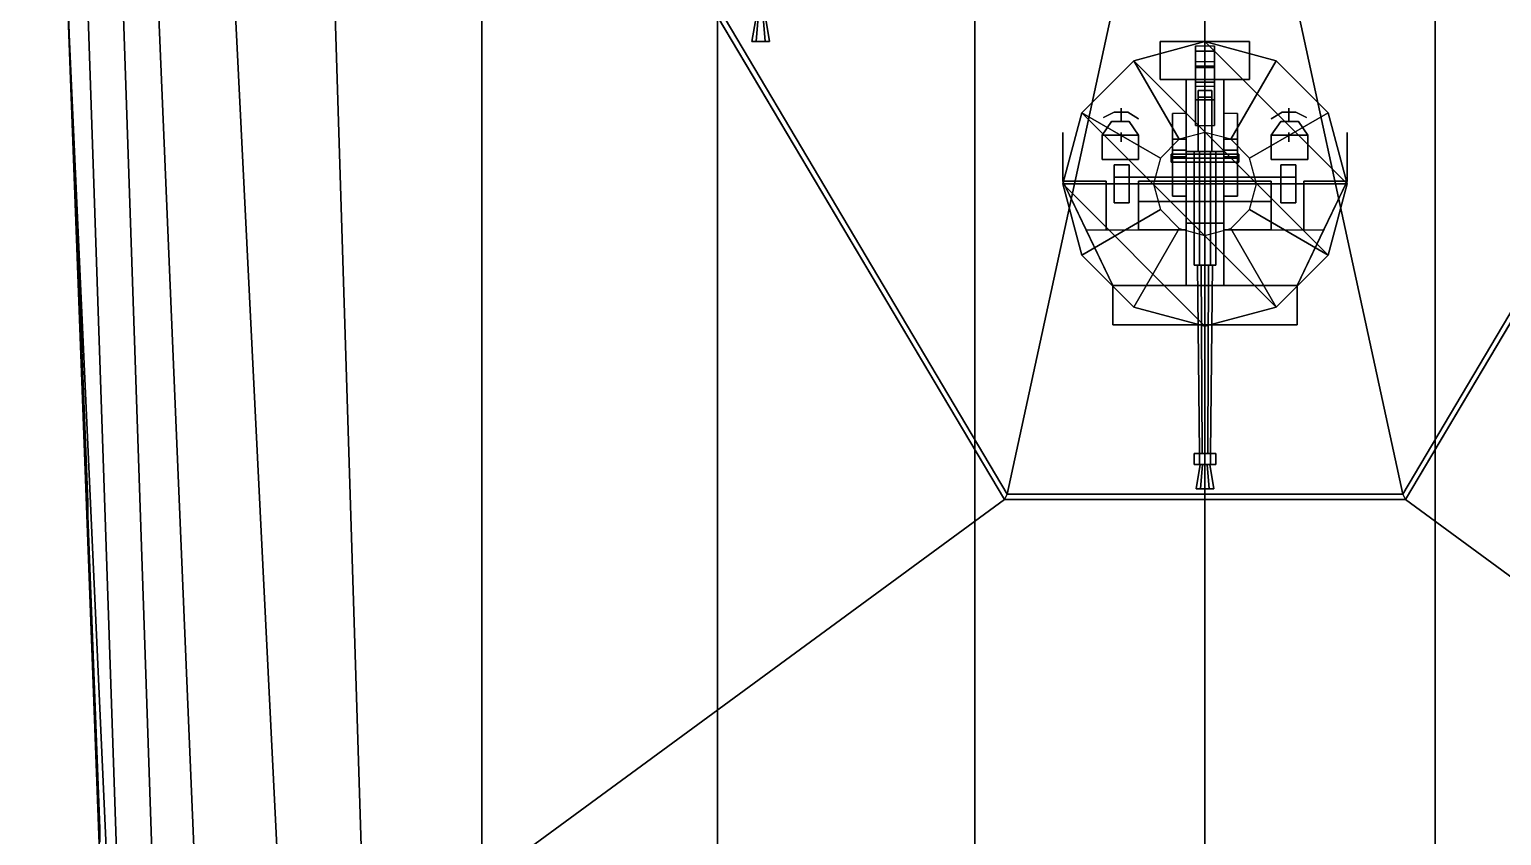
# Model space of a CAD drawing. Header units: millimetres. Extents: x -9 to 9, y -100 to 98.
# Drawn here: x -8.68 to 2.19, y -50.52 to -44.57 of the extents above; entities that cross this region are included whole.
import ezdxf

# ---------------------------------------------------------------- set-up
doc = ezdxf.new("R2010")
doc.units = ezdxf.units.MM
for name, color, linetype in [('gun', 1, 'Continuous'), ('railings', 6, 'Continuous'), ('sleeve', 5, 'Continuous'), ('superstructure', 3, 'Continuous'), ('turret', 2, 'Continuous')]:
    doc.layers.add(name, color=color, linetype=linetype)

msp = doc.modelspace()

# ---------------------------------------------------------------- linework, layer by layer
for points in [[(-8.68, -38.17, 3.52), (-8.46, -38.17, 0.64), (-7.96, -52.88, 1.16), (-8.01, -52.88, 3.52)], [(-8.63, -38.17, 4.91), (-8.68, -38.17, 3.52), (-8.01, -52.88, 3.52), (-8.08, -52.88, 4.91)], [(-8.46, -38.17, 0.64), (-8.2, -38.17, -1.15), (-7.7, -52.88, -0.1), (-7.96, -52.88, 1.16)], [(-8.2, -38.17, -1.15), (-7.99, -38.17, -1.86), (-7.37, -52.88, -1.01), (-7.7, -52.88, -0.1)], [(-7.99, -38.17, -1.86), (-7.47, -38.17, -2.84), (-6.74, -52.88, -2.09), (-7.37, -52.88, -1.01)], [(-7.47, -38.17, -2.84), (-6.62, -38.17, -3.81), (-6.16, -52.88, -2.72), (-6.74, -52.88, -2.09)], [(-6.62, -38.17, -3.81), (-5.34, -38.17, -4.64), (-5.34, -52.88, -3.38), (-6.16, -52.88, -2.72)], [(-5.34, -38.17, -4.64), (-3.6, -38.17, -5.19), (-3.6, -52.88, -4.47), (-5.34, -52.88, -3.38)], [(-3.6, -38.17, -5.19), (-1.7, -38.17, -5.62), (-1.7, -52.88, -5.37), (-3.6, -52.88, -4.47)], [(0, -52.88, -5.97), (-1.7, -52.88, -5.37), (-1.7, -38.17, -5.62), (0, -38.17, -5.97)], [(0, -38.17, -5.97), (1.7, -38.17, -5.62), (1.7, -52.88, -5.37), (0, -52.88, -5.97)], [(3.6, -52.88, -4.47), (1.7, -52.88, -5.37), (1.7, -38.17, -5.62), (3.6, -38.17, -5.19)]]:
    msp.add_3dface(points)
at = {"layer": 'gun'}
for points in [[(-3.315, -44.48, 8.31), (-3.298, -44.48, 8.28), (-3.313, -44.66, 8.254), (-3.345, -44.66, 8.31)], [(-3.298, -44.48, 8.34), (-3.315, -44.48, 8.31), (-3.345, -44.66, 8.31), (-3.313, -44.66, 8.366)], [(-3.298, -44.48, 8.28), (-3.263, -44.48, 8.28), (-3.248, -44.66, 8.254), (-3.313, -44.66, 8.254)], [(-3.263, -44.48, 8.34), (-3.298, -44.48, 8.34), (-3.313, -44.66, 8.366), (-3.248, -44.66, 8.366)], [(-3.263, -44.48, 8.28), (-3.245, -44.48, 8.31), (-3.215, -44.66, 8.31), (-3.248, -44.66, 8.254)], [(-3.245, -44.48, 8.31), (-3.263, -44.48, 8.34), (-3.248, -44.66, 8.366), (-3.215, -44.66, 8.31)], [(-3.215, -44.66, 8.31), (-3.345, -44.66, 8.31), (-3.313, -44.66, 8.254), (-3.248, -44.66, 8.254)], [(-3.248, -44.66, 8.366), (-3.313, -44.66, 8.366), (-3.345, -44.66, 8.31), (-3.215, -44.66, 8.31)], [(-0.04, -47.7, 8.31), (-0.02, -47.7, 8.345), (-0.028, -46.31, 8.358), (-0.055, -46.31, 8.31)], [(-0.02, -47.7, 8.275), (-0.04, -47.7, 8.31), (-0.055, -46.31, 8.31), (-0.028, -46.31, 8.262)], [(0.02, -47.7, 8.275), (-0.02, -47.7, 8.275), (-0.028, -46.31, 8.262), (0.027, -46.31, 8.262)], [(-0.02, -47.7, 8.345), (0.02, -47.7, 8.345), (0.027, -46.31, 8.358), (-0.028, -46.31, 8.358)], [(0.02, -47.7, 8.345), (0.04, -47.7, 8.31), (0.055, -46.31, 8.31), (0.027, -46.31, 8.358)], [(0.04, -47.7, 8.31), (0.02, -47.7, 8.275), (0.027, -46.31, 8.262), (0.055, -46.31, 8.31)], [(-0.04, -47.7, 8.379), (-0.08, -47.7, 8.31), (-0.08, -47.78, 8.31), (-0.04, -47.78, 8.379)], [(0.08, -47.7, 8.31), (-0.08, -47.7, 8.31), (-0.04, -47.7, 8.379), (0.04, -47.7, 8.379)], [(-0.08, -47.7, 8.31), (-0.04, -47.7, 8.241), (-0.04, -47.78, 8.241), (-0.08, -47.78, 8.31)], [(0.04, -47.7, 8.241), (-0.04, -47.7, 8.241), (-0.08, -47.7, 8.31), (0.08, -47.7, 8.31)], [(-0.04, -47.7, 8.241), (0.04, -47.7, 8.241), (0.04, -47.78, 8.241), (-0.04, -47.78, 8.241)], [(0.04, -47.7, 8.379), (-0.04, -47.7, 8.379), (-0.04, -47.78, 8.379), (0.04, -47.78, 8.379)], [(0.08, -47.7, 8.31), (0.04, -47.7, 8.379), (0.04, -47.78, 8.379), (0.08, -47.78, 8.31)], [(0.04, -47.7, 8.241), (0.08, -47.7, 8.31), (0.08, -47.78, 8.31), (0.04, -47.78, 8.241)], [(0.04, -47.78, 8.379), (-0.04, -47.78, 8.379), (-0.08, -47.78, 8.31), (0.08, -47.78, 8.31)], [(0.08, -47.78, 8.31), (-0.08, -47.78, 8.31), (-0.04, -47.78, 8.241), (0.04, -47.78, 8.241)], [(-0.018, -47.78, 8.34), (-0.035, -47.78, 8.31), (-0.065, -47.96, 8.31), (-0.033, -47.96, 8.366)], [(-0.035, -47.78, 8.31), (-0.018, -47.78, 8.28), (-0.033, -47.96, 8.254), (-0.065, -47.96, 8.31)], [(0.017, -47.78, 8.34), (-0.018, -47.78, 8.34), (-0.033, -47.96, 8.366), (0.032, -47.96, 8.366)], [(-0.018, -47.78, 8.28), (0.017, -47.78, 8.28), (0.032, -47.96, 8.254), (-0.033, -47.96, 8.254)], [(0.035, -47.78, 8.31), (0.017, -47.78, 8.34), (0.032, -47.96, 8.366), (0.065, -47.96, 8.31)], [(0.017, -47.78, 8.28), (0.035, -47.78, 8.31), (0.065, -47.96, 8.31), (0.032, -47.96, 8.254)], [(0.032, -47.96, 8.366), (-0.033, -47.96, 8.366), (-0.065, -47.96, 8.31), (0.065, -47.96, 8.31)], [(0.065, -47.96, 8.31), (-0.065, -47.96, 8.31), (-0.033, -47.96, 8.254), (0.032, -47.96, 8.254)]]:
    msp.add_3dface(points, dxfattribs=at)
at = {"layer": 'railings'}
for points in [[(-8.35, -45.65, 5.94), (-8.43, -43.34, 5.94), (-8.43, -43.34, 5.83), (-8.35, -45.65, 5.83)], [(-8.35, -45.65, 5.83), (-8.43, -43.34, 5.83), (-8.43, -43.34, 5.94), (-8.35, -45.65, 5.94)], [(-8.35, -45.65, 5.36), (-8.43, -43.34, 5.36), (-8.43, -43.34, 5.47), (-8.35, -45.65, 5.47)], [(-8.35, -45.65, 5.47), (-8.43, -43.34, 5.47), (-8.43, -43.34, 5.36), (-8.35, -45.65, 5.36)], [(-8.34, -45.75, 4.91), (-8.34, -45.75, 5.94), (-8.35, -45.65, 5.94), (-8.35, -45.65, 4.91)], [(-8.35, -45.65, 4.91), (-8.35, -45.65, 5.94), (-8.34, -45.75, 5.94), (-8.34, -45.75, 4.91)], [(-8.25, -48.06, 5.83), (-8.34, -45.75, 5.83), (-8.34, -45.75, 5.94), (-8.25, -48.06, 5.94)], [(-8.25, -48.06, 5.94), (-8.34, -45.75, 5.94), (-8.34, -45.75, 5.83), (-8.25, -48.06, 5.83)], [(-8.25, -48.06, 5.47), (-8.34, -45.75, 5.47), (-8.34, -45.75, 5.36), (-8.25, -48.06, 5.36)], [(-8.25, -48.06, 5.36), (-8.34, -45.75, 5.36), (-8.34, -45.75, 5.47), (-8.25, -48.06, 5.47)], [(-8.25, -48.06, 4.91), (-8.25, -48.06, 5.94), (-8.25, -48.16, 5.94), (-8.25, -48.16, 4.91)], [(-8.25, -48.16, 4.91), (-8.25, -48.16, 5.94), (-8.25, -48.06, 5.94), (-8.25, -48.06, 4.91)], [(-8.16, -50.47, 5.94), (-8.25, -48.16, 5.94), (-8.25, -48.16, 5.83), (-8.16, -50.47, 5.83)], [(-8.16, -50.47, 5.83), (-8.25, -48.16, 5.83), (-8.25, -48.16, 5.94), (-8.16, -50.47, 5.94)], [(-8.16, -50.47, 5.36), (-8.25, -48.16, 5.36), (-8.25, -48.16, 5.47), (-8.16, -50.47, 5.47)], [(-8.16, -50.47, 5.47), (-8.25, -48.16, 5.47), (-8.25, -48.16, 5.36), (-8.16, -50.47, 5.36)], [(-8.16, -50.57, 4.91), (-8.16, -50.57, 5.94), (-8.16, -50.47, 5.94), (-8.16, -50.47, 4.91)], [(-8.16, -50.47, 4.91), (-8.16, -50.47, 5.94), (-8.16, -50.57, 5.94), (-8.16, -50.57, 4.91)]]:
    msp.add_3dface(points, dxfattribs=at)
at = {"layer": 'sleeve'}
for points in [[(-0.33, -44.66, 8.06), (-0.33, -44.94, 8.06), (-0.33, -44.94, 8.42), (-0.33, -44.66, 8.42)], [(0.33, -44.66, 8.42), (0.33, -44.66, 8.06), (-0.33, -44.66, 8.06), (-0.33, -44.66, 8.42)], [(0.33, -44.66, 8.06), (0.33, -44.94, 8.06), (-0.33, -44.94, 8.06), (-0.33, -44.66, 8.06)], [(-0.33, -44.66, 8.42), (-0.33, -44.94, 8.42), (0.33, -44.94, 8.42), (0.33, -44.66, 8.42)], [(0.33, -44.94, 8.42), (0.33, -44.94, 8.06), (0.33, -44.66, 8.06), (0.33, -44.66, 8.42)], [(-0.07, -44.73, 7.85), (-0.07, -44.84, 7.9), (-0.07, -44.81, 8.06), (-0.07, -44.69, 8.06)], [(0.07, -44.69, 8.06), (0.07, -44.73, 7.85), (-0.07, -44.73, 7.85), (-0.07, -44.69, 8.06)], [(-0.07, -44.85, 7.64), (-0.07, -44.96, 7.69), (-0.07, -44.84, 7.9), (-0.07, -44.73, 7.85)], [(0.07, -44.73, 7.85), (0.07, -44.85, 7.64), (-0.07, -44.85, 7.64), (-0.07, -44.73, 7.85)], [(0.07, -44.81, 8.06), (0.07, -44.84, 7.9), (0.07, -44.73, 7.85), (0.07, -44.69, 8.06)], [(0.07, -44.84, 7.9), (0.07, -44.96, 7.69), (0.07, -44.85, 7.64), (0.07, -44.73, 7.85)], [(-0.07, -44.81, 8.06), (-0.07, -44.84, 7.9), (0.07, -44.84, 7.9), (0.07, -44.81, 8.06)], [(-0.07, -44.84, 7.9), (-0.07, -44.96, 7.69), (0.07, -44.96, 7.69), (0.07, -44.84, 7.9)], [(0.07, -44.85, 7.64), (0.07, -44.96, 7.52), (-0.07, -44.96, 7.52), (-0.07, -44.85, 7.64)], [(-0.07, -44.96, 7.52), (-0.07, -45.09, 7.57), (-0.07, -44.96, 7.69), (-0.07, -44.85, 7.64)], [(0.07, -44.96, 7.69), (0.07, -45.09, 7.57), (0.07, -44.96, 7.52), (0.07, -44.85, 7.64)], [(-0.33, -44.94, 8.42), (-0.33, -44.94, 8.06), (0.33, -44.94, 8.06), (0.33, -44.94, 8.42)], [(-0.14, -44.94, 8.11), (-0.14, -45.47, 8.11), (-0.14, -45.47, 8.38), (-0.14, -44.94, 8.38)], [(0.14, -44.94, 8.11), (0.14, -45.47, 8.11), (-0.14, -45.47, 8.11), (-0.14, -44.94, 8.11)], [(-0.14, -44.94, 8.38), (-0.14, -45.47, 8.38), (0.14, -45.47, 8.38), (0.14, -44.94, 8.38)], [(-0.07, -45.1, 7.42), (-0.07, -45.28, 7.47), (-0.07, -45.09, 7.57), (-0.07, -44.96, 7.52)], [(0.07, -44.96, 7.52), (0.07, -44.99, 7.49), (-0.07, -44.99, 7.49), (-0.07, -44.96, 7.52)], [(-0.07, -44.96, 7.69), (-0.07, -45.09, 7.57), (0.07, -45.09, 7.57), (0.07, -44.96, 7.69)], [(0.07, -45.09, 7.57), (0.07, -45.28, 7.47), (0.07, -45.1, 7.42), (0.07, -44.96, 7.52)], [(0.14, -45.47, 8.38), (0.14, -45.47, 8.11), (0.14, -44.94, 8.11), (0.14, -44.94, 8.38)], [(-0.07, -45.09, 7.57), (-0.07, -45.28, 7.47), (0.07, -45.28, 7.47), (0.07, -45.09, 7.57)], [(-0.05, -45.02, 8.38), (-0.05, -45.07, 8.38), (-0.05, -45.07, 8.6), (-0.05, -45.02, 8.47)], [(-0.05, -45.02, 8.47), (-0.05, -45.07, 8.6), (0.05, -45.07, 8.6), (0.05, -45.02, 8.47)], [(0.05, -45.02, 8.47), (0.05, -45.02, 8.38), (-0.05, -45.02, 8.38), (-0.05, -45.02, 8.47)], [(-0.05, -45.07, 8.38), (-0.05, -45.47, 8.38), (-0.05, -45.47, 8.44), (-0.05, -45.07, 8.6)], [(-0.05, -45.07, 8.6), (-0.05, -45.47, 8.44), (0.05, -45.47, 8.44), (0.05, -45.07, 8.6)], [(0.05, -45.07, 8.6), (0.05, -45.07, 8.38), (0.05, -45.02, 8.38), (0.05, -45.02, 8.47)], [(0.05, -45.47, 8.44), (0.05, -45.47, 8.38), (0.05, -45.07, 8.38), (0.05, -45.07, 8.6)], [(-0.25, -45.55, 8.24), (-0.25, -45.52, 8.27), (-0.25, -45.49, 8.24), (-0.25, -45.52, 8.21)], [(0.25, -45.52, 8.27), (0.25, -45.49, 8.24), (-0.25, -45.49, 8.24), (-0.25, -45.52, 8.27)], [(0.25, -45.49, 8.24), (0.25, -45.52, 8.21), (-0.25, -45.52, 8.21), (-0.25, -45.49, 8.24)], [(0.25, -45.55, 8.24), (0.25, -45.52, 8.27), (-0.25, -45.52, 8.27), (-0.25, -45.55, 8.24)], [(0.25, -45.52, 8.21), (0.25, -45.55, 8.24), (-0.25, -45.55, 8.24), (-0.25, -45.52, 8.21)], [(-0.14, -45.47, 8.38), (-0.14, -45.47, 8.11), (0.14, -45.47, 8.11), (0.14, -45.47, 8.38)], [(-0.14, -45.47, 8.24), (-0.14, -46, 8.24), (0.14, -46, 8.24), (0.14, -45.47, 8.24)], [(0.14, -45.47, 8.11), (0.14, -46, 8.11), (-0.14, -46, 8.11), (-0.14, -45.47, 8.11)], [(-0.14, -45.47, 8.11), (-0.14, -46, 8.11), (-0.14, -46, 8.24), (-0.14, -45.47, 8.24)], [(-0.04, -45.47, 8.379), (-0.08, -45.47, 8.31), (-0.08, -46.31, 8.31), (-0.04, -46.31, 8.379)], [(-0.08, -45.47, 8.31), (-0.04, -45.47, 8.241), (-0.04, -46.31, 8.241), (-0.08, -46.31, 8.31)], [(-0.05, -45.47, 8.44), (-0.05, -45.47, 8.38), (0.05, -45.47, 8.38), (0.05, -45.47, 8.44)], [(-0.04, -45.47, 8.241), (0.04, -45.47, 8.241), (0.04, -46.31, 8.241), (-0.04, -46.31, 8.241)], [(0.04, -45.47, 8.379), (-0.04, -45.47, 8.379), (-0.04, -46.31, 8.379), (0.04, -46.31, 8.379)], [(0.08, -45.47, 8.31), (0.04, -45.47, 8.379), (0.04, -46.31, 8.379), (0.08, -46.31, 8.31)], [(0.04, -45.47, 8.241), (0.08, -45.47, 8.31), (0.08, -46.31, 8.31), (0.04, -46.31, 8.241)], [(0.14, -46, 8.24), (0.14, -46, 8.11), (0.14, -45.47, 8.11), (0.14, -45.47, 8.24)], [(0.25, -45.52, 8.21), (0.25, -45.49, 8.24), (0.25, -45.52, 8.27), (0.25, -45.55, 8.24)], [(-0.67, -45.85, 8.53), (-0.56, -45.85, 8.53), (-0.56, -45.57, 8.53), (-0.67, -45.57, 8.53)], [(-0.67, -45.57, 8.4), (-0.56, -45.57, 8.4), (-0.56, -45.85, 8.4), (-0.67, -45.85, 8.4)], [(-0.67, -45.57, 8.53), (-0.67, -45.57, 8.4), (-0.67, -45.85, 8.4), (-0.67, -45.85, 8.53)], [(-0.56, -45.57, 8.53), (-0.56, -45.57, 8.4), (-0.67, -45.57, 8.4), (-0.67, -45.57, 8.53)], [(-0.56, -45.85, 8.53), (-0.56, -45.85, 8.4), (-0.56, -45.57, 8.4), (-0.56, -45.57, 8.53)], [(0.67, -45.57, 8.53), (0.67, -45.57, 8.4), (0.56, -45.57, 8.4), (0.56, -45.57, 8.53)], [(0.56, -45.85, 8.53), (0.67, -45.85, 8.53), (0.67, -45.57, 8.53), (0.56, -45.57, 8.53)], [(0.56, -45.57, 8.53), (0.56, -45.57, 8.4), (0.56, -45.85, 8.4), (0.56, -45.85, 8.53)], [(0.56, -45.57, 8.4), (0.67, -45.57, 8.4), (0.67, -45.85, 8.4), (0.56, -45.85, 8.4)], [(0.67, -45.85, 8.53), (0.67, -45.85, 8.4), (0.67, -45.57, 8.4), (0.67, -45.57, 8.53)], [(0.67, -45.66, 8.4), (0.67, -45.66, 8.35), (-0.67, -45.66, 8.35), (-0.67, -45.66, 8.4)], [(-0.67, -45.66, 8.35), (0.67, -45.66, 8.35), (0.67, -45.71, 8.35), (-0.67, -45.71, 8.35)], [(-0.67, -45.66, 8.4), (-0.67, -45.66, 8.35), (-0.67, -45.71, 8.35), (-0.67, -45.71, 8.4)], [(-0.67, -45.71, 8.35), (0.67, -45.71, 8.35), (0.67, -45.71, 8.4), (-0.67, -45.71, 8.4)], [(-0.56, -45.71, 8.4), (0.56, -45.71, 8.4), (0.56, -45.66, 8.4), (-0.56, -45.66, 8.4)], [(0.67, -45.71, 8.4), (0.67, -45.71, 8.35), (0.67, -45.66, 8.35), (0.67, -45.66, 8.4)], [(-0.67, -45.85, 8.4), (-0.56, -45.85, 8.4), (-0.56, -45.85, 8.53), (-0.67, -45.85, 8.53)], [(0.56, -45.85, 8.4), (0.67, -45.85, 8.4), (0.67, -45.85, 8.53), (0.56, -45.85, 8.53)], [(-0.14, -46, 8.24), (-0.14, -46, 8.11), (0.14, -46, 8.11), (0.14, -46, 8.24)], [(0.04, -46.31, 8.379), (-0.04, -46.31, 8.379), (-0.08, -46.31, 8.31), (0.08, -46.31, 8.31)], [(0.08, -46.31, 8.31), (-0.08, -46.31, 8.31), (-0.04, -46.31, 8.241), (0.04, -46.31, 8.241)]]:
    msp.add_3dface(points, dxfattribs=at)
at = {"layer": 'superstructure'}
for points in [[(-8.08, -52.88, 4.91), (-1.48, -48.04, 4.91), (-6.37, -39.81, 4.91), (-8.63, -38.17, 4.91)], [(1.48, -48.04, 4.91), (8.08, -52.88, 4.91), (8.63, -38.17, 4.91), (6.37, -39.81, 4.91)], [(-6.37, -39.81, 4.91), (-1.48, -48.04, 4.91), (-1.48, -48.04, 7.26), (-6.37, -39.81, 7.26)], [(1.48, -48.04, 7.26), (1.48, -48.04, 4.91), (6.37, -39.81, 4.91), (6.37, -39.81, 7.26)], [(-2.1, -41.07, 7.26), (-4.89, -42.22, 7.26), (-1.46, -48, 7.26), (-0.34, -42.84, 7.26)], [(2.1, -41.07, 7.26), (0.34, -42.84, 7.26), (1.46, -48, 7.26), (4.89, -42.22, 7.26)], [(-4.938, -42.22, 7.26), (-1.48, -48.04, 7.26), (-1.48, -48.04, 8.29), (-4.938, -42.22, 8.29)], [(-4.89, -42.22, 8.29), (-4.938, -42.22, 8.29), (-1.48, -48.04, 8.29), (-1.46, -48, 8.29)], [(-1.46, -48, 8.29), (-1.46, -48, 7.26), (-4.89, -42.22, 7.26), (-4.89, -42.22, 8.29)], [(4.89, -42.22, 8.29), (4.89, -42.22, 7.26), (1.46, -48, 7.26), (1.46, -48, 8.29)], [(1.46, -48, 8.29), (1.48, -48.04, 8.29), (4.938, -42.22, 8.29), (4.89, -42.22, 8.29)], [(1.48, -48.04, 8.29), (1.48, -48.04, 7.26), (4.938, -42.22, 7.26), (4.938, -42.22, 8.29)], [(-0.34, -42.84, 7.26), (-1.46, -48, 7.26), (1.46, -48, 7.26), (0.34, -42.84, 7.26)], [(-8.08, -52.88, 4.91), (8.08, -52.88, 4.91), (1.48, -48.04, 4.91), (-1.48, -48.04, 4.91)], [(-1.46, -48, 8.29), (-1.48, -48.04, 8.29), (1.48, -48.04, 8.29), (1.46, -48, 8.29)], [(-1.48, -48.04, 8.29), (-1.48, -48.04, 4.91), (1.48, -48.04, 4.91), (1.48, -48.04, 8.29)], [(1.46, -48, 8.29), (1.46, -48, 7.26), (-1.46, -48, 7.26), (-1.46, -48, 8.29)]]:
    msp.add_3dface(points, dxfattribs=at)
at = {"layer": 'turret'}
for points in [[(-0.525, -44.801, 7.49), (0.909, -46.235, 7.49), (1.05, -45.71, 7.49), (0, -44.66, 7.49)], [(0, -44.66, 7.39), (-0.525, -44.801, 7.39), (-0.525, -44.801, 7.49), (0, -44.66, 7.49)], [(-0.525, -44.801, 7.39), (0, -44.66, 7.39), (0, -45.33, 7.26), (-0.19, -45.381, 7.26)], [(0.525, -44.801, 7.39), (0, -44.66, 7.39), (0, -44.66, 7.49), (0.525, -44.801, 7.49)], [(0, -44.66, 7.39), (0.525, -44.801, 7.39), (0.19, -45.381, 7.26), (0, -45.33, 7.26)], [(0, -44.66, 7.49), (1.05, -45.71, 7.49), (0.909, -45.185, 7.49), (0.525, -44.801, 7.49)], [(-0.909, -45.185, 7.49), (0.525, -46.619, 7.49), (0.909, -46.235, 7.49), (-0.525, -44.801, 7.49)], [(-0.525, -44.801, 7.39), (-0.909, -45.185, 7.39), (-0.909, -45.185, 7.49), (-0.525, -44.801, 7.49)], [(-0.909, -45.185, 7.39), (-0.525, -44.801, 7.39), (-0.19, -45.381, 7.26), (-0.329, -45.52, 7.26)], [(0.525, -44.801, 7.39), (0.909, -45.185, 7.39), (0.329, -45.52, 7.26), (0.19, -45.381, 7.26)], [(0.909, -45.185, 7.39), (0.525, -44.801, 7.39), (0.525, -44.801, 7.49), (0.909, -45.185, 7.49)], [(-1.05, -45.71, 7.49), (0, -46.76, 7.49), (0.525, -46.619, 7.49), (-0.909, -45.185, 7.49)], [(-0.909, -45.185, 7.39), (-1.05, -45.71, 7.39), (-1.05, -45.71, 7.49), (-0.909, -45.185, 7.49)], [(-1.05, -45.71, 7.39), (-0.909, -45.185, 7.39), (-0.329, -45.52, 7.26), (-0.38, -45.71, 7.26)], [(-0.75, -45.22, 8.07), (-0.75, -45.22, 7.95), (-0.67, -45.18, 7.95), (-0.67, -45.18, 8.07)], [(-0.67, -45.18, 8.07), (-0.67, -45.18, 7.95), (-0.75, -45.22, 7.95), (-0.75, -45.22, 8.07)], [(-0.67, -45.18, 8.07), (-0.67, -45.18, 7.95), (-0.57, -45.18, 7.95), (-0.57, -45.18, 8.07)], [(-0.57, -45.18, 8.07), (-0.57, -45.18, 7.95), (-0.67, -45.18, 7.95), (-0.67, -45.18, 8.07)], [(-0.62, -45.18, 7.95), (-0.62, -45.25, 7.81), (-0.62, -45.21, 7.81), (-0.62, -45.15, 7.95)], [(-0.62, -45.15, 7.95), (-0.62, -45.21, 7.81), (-0.62, -45.25, 7.81), (-0.62, -45.18, 7.95)], [(-0.57, -45.18, 8.07), (-0.57, -45.18, 7.95), (-0.49, -45.23, 7.95), (-0.49, -45.23, 8.07)], [(-0.49, -45.23, 8.07), (-0.49, -45.23, 7.95), (-0.57, -45.18, 7.95), (-0.57, -45.18, 8.07)], [(-0.24, -45.19, 7.49), (-0.24, -45.8, 7.49), (-0.24, -45.8, 8.15), (-0.24, -45.46, 8.09)], [(-0.24, -45.46, 8.09), (-0.14, -45.46, 8.09), (-0.14, -45.19, 7.49), (-0.24, -45.19, 7.49)], [(-0.14, -45.46, 8.09), (-0.14, -45.8, 8.15), (-0.14, -45.8, 7.49), (-0.14, -45.19, 7.49)], [(0.14, -45.46, 8.09), (0.24, -45.46, 8.09), (0.24, -45.19, 7.49), (0.14, -45.19, 7.49)], [(0.14, -45.19, 7.49), (0.14, -45.8, 7.49), (0.14, -45.8, 8.15), (0.14, -45.46, 8.09)], [(0.24, -45.46, 8.09), (0.24, -45.8, 8.15), (0.24, -45.8, 7.49), (0.24, -45.19, 7.49)], [(0.909, -45.185, 7.39), (1.05, -45.71, 7.39), (0.38, -45.71, 7.26), (0.329, -45.52, 7.26)], [(0.57, -45.18, 8.07), (0.57, -45.18, 7.95), (0.49, -45.23, 7.95), (0.49, -45.23, 8.07)], [(0.49, -45.23, 8.07), (0.49, -45.23, 7.95), (0.57, -45.18, 7.95), (0.57, -45.18, 8.07)], [(0.57, -45.18, 8.07), (0.57, -45.18, 7.95), (0.67, -45.18, 7.95), (0.67, -45.18, 8.07)], [(0.67, -45.18, 8.07), (0.67, -45.18, 7.95), (0.57, -45.18, 7.95), (0.57, -45.18, 8.07)], [(0.62, -45.18, 7.95), (0.62, -45.25, 7.81), (0.62, -45.21, 7.81), (0.62, -45.15, 7.95)], [(0.62, -45.15, 7.95), (0.62, -45.21, 7.81), (0.62, -45.25, 7.81), (0.62, -45.18, 7.95)], [(0.67, -45.18, 8.07), (0.67, -45.18, 7.95), (0.75, -45.22, 7.95), (0.75, -45.22, 8.07)], [(0.75, -45.22, 8.07), (0.75, -45.22, 7.95), (0.67, -45.18, 7.95), (0.67, -45.18, 8.07)], [(1.05, -45.71, 7.39), (0.909, -45.185, 7.39), (0.909, -45.185, 7.49), (1.05, -45.71, 7.49)], [(-0.69, -45.25, 7.81), (-0.76, -45.35, 7.81), (-0.49, -45.35, 7.81), (-0.56, -45.25, 7.81)], [(-0.56, -45.25, 7.81), (-0.49, -45.35, 7.81), (-0.76, -45.35, 7.81), (-0.69, -45.25, 7.81)], [(0.69, -45.25, 7.81), (0.76, -45.35, 7.81), (0.49, -45.35, 7.81), (0.56, -45.25, 7.81)], [(0.56, -45.25, 7.81), (0.49, -45.35, 7.81), (0.76, -45.35, 7.81), (0.69, -45.25, 7.81)], [(-1.05, -45.47, 8.8), (-1.05, -45.47, 7.49), (-1.05, -45.33, 7.49), (-1.05, -45.33, 8.64)], [(-1.05, -45.33, 8.64), (-1.05, -45.33, 7.49), (-1.05, -45.47, 7.49), (-1.05, -45.47, 8.8)], [(-0.76, -45.35, 7.81), (-0.76, -45.53, 7.81), (-0.49, -45.53, 7.81), (-0.49, -45.35, 7.81)], [(-0.49, -45.35, 7.81), (-0.49, -45.53, 7.81), (-0.76, -45.53, 7.81), (-0.76, -45.35, 7.81)], [(-0.62, -45.4, 7.81), (-0.62, -45.4, 7.49), (-0.62, -45.33, 7.49), (-0.62, -45.33, 7.81)], [(-0.62, -45.33, 7.81), (-0.62, -45.33, 7.49), (-0.62, -45.4, 7.49), (-0.62, -45.4, 7.81)], [(-0.24, -45.46, 8.09), (-0.24, -45.8, 8.15), (-0.24, -45.51, 8.49), (-0.24, -45.38, 8.57)], [(-0.24, -45.38, 8.57), (-0.14, -45.38, 8.57), (-0.14, -45.46, 8.09), (-0.24, -45.46, 8.09)], [(-0.24, -45.51, 8.49), (-0.14, -45.51, 8.49), (-0.14, -45.38, 8.57), (-0.24, -45.38, 8.57)], [(-0.14, -45.38, 8.57), (-0.14, -45.51, 8.49), (-0.14, -45.8, 8.15), (-0.14, -45.46, 8.09)], [(0.14, -45.38, 8.57), (0.24, -45.38, 8.57), (0.24, -45.46, 8.09), (0.14, -45.46, 8.09)], [(0.14, -45.46, 8.09), (0.14, -45.8, 8.15), (0.14, -45.51, 8.49), (0.14, -45.38, 8.57)], [(0.14, -45.51, 8.49), (0.24, -45.51, 8.49), (0.24, -45.38, 8.57), (0.14, -45.38, 8.57)], [(0.24, -45.38, 8.57), (0.24, -45.51, 8.49), (0.24, -45.8, 8.15), (0.24, -45.46, 8.09)], [(0.76, -45.35, 7.81), (0.76, -45.53, 7.81), (0.49, -45.53, 7.81), (0.49, -45.35, 7.81)], [(0.49, -45.35, 7.81), (0.49, -45.53, 7.81), (0.76, -45.53, 7.81), (0.76, -45.35, 7.81)], [(0.62, -45.4, 7.81), (0.62, -45.4, 7.49), (0.62, -45.33, 7.49), (0.62, -45.33, 7.81)], [(0.62, -45.33, 7.81), (0.62, -45.33, 7.49), (0.62, -45.4, 7.49), (0.62, -45.4, 7.81)], [(1.05, -45.33, 8.64), (1.05, -45.33, 7.49), (1.05, -45.47, 7.49), (1.05, -45.47, 8.8)], [(1.05, -45.47, 8.8), (1.05, -45.47, 7.49), (1.05, -45.33, 7.49), (1.05, -45.33, 8.64)], [(-1.05, -45.47, 8.8), (-1.05, -45.47, 7.49), (-1.05, -45.69, 7.49), (-1.05, -45.69, 8.8)], [(-1.05, -45.69, 8.8), (-1.05, -45.69, 7.49), (-1.05, -45.47, 7.49), (-1.05, -45.47, 8.8)], [(-0.24, -45.8, 8.15), (-0.14, -45.8, 8.15), (-0.14, -45.51, 8.49), (-0.24, -45.51, 8.49)], [(0.14, -45.8, 8.15), (0.24, -45.8, 8.15), (0.24, -45.51, 8.49), (0.14, -45.51, 8.49)], [(1.05, -45.47, 8.8), (1.05, -45.47, 7.49), (1.05, -45.69, 7.49), (1.05, -45.69, 8.8)], [(1.05, -45.69, 8.8), (1.05, -45.69, 7.49), (1.05, -45.47, 7.49), (1.05, -45.47, 8.8)], [(-0.68, -46.46, 7.91), (-0.68, -46.46, 7.49), (-1.05, -45.69, 7.49), (-1.05, -45.69, 8.8)], [(-1.05, -45.69, 8.8), (-1.05, -45.69, 7.49), (-0.68, -46.46, 7.49), (-0.68, -46.46, 7.91)], [(-1.05, -45.69, 8.8), (-0.73, -45.69, 8.8), (-0.73, -46.05, 8.38), (-0.876, -46.052, 8.382)], [(-0.876, -46.052, 8.382), (-0.73, -46.05, 8.38), (-0.73, -45.69, 8.8), (-1.05, -45.69, 8.8)], [(-0.909, -46.235, 7.49), (-0.525, -46.619, 7.49), (0, -46.76, 7.49), (-1.05, -45.71, 7.49)], [(-1.05, -45.71, 7.39), (-0.909, -46.235, 7.39), (-0.909, -46.235, 7.49), (-1.05, -45.71, 7.49)], [(-0.909, -46.235, 7.39), (-1.05, -45.71, 7.39), (-0.38, -45.71, 7.26), (-0.329, -45.9, 7.26)], [(-0.49, -45.84, 8.63), (0.49, -45.84, 8.63), (0.49, -45.69, 8.8), (-0.49, -45.69, 8.8)], [(-0.49, -45.69, 8.8), (0.49, -45.69, 8.8), (0.49, -45.84, 8.63), (-0.49, -45.84, 8.63)], [(1.05, -45.71, 7.39), (0.909, -46.235, 7.39), (0.329, -45.9, 7.26), (0.38, -45.71, 7.26)], [(1.05, -45.69, 8.8), (1.05, -45.69, 7.49), (0.68, -46.46, 7.49), (0.68, -46.46, 7.91)], [(0.68, -46.46, 7.91), (0.68, -46.46, 7.49), (1.05, -45.69, 7.49), (1.05, -45.69, 8.8)], [(1.05, -45.69, 8.8), (0.73, -45.69, 8.8), (0.73, -46.05, 8.38), (0.876, -46.052, 8.382)], [(0.876, -46.052, 8.382), (0.73, -46.05, 8.38), (0.73, -45.69, 8.8), (1.05, -45.69, 8.8)], [(0.909, -46.235, 7.39), (1.05, -45.71, 7.39), (1.05, -45.71, 7.49), (0.909, -46.235, 7.49)], [(-0.49, -46.05, 8.38), (-0.14, -46.05, 8.38), (-0.14, -45.84, 8.63), (-0.49, -45.84, 8.63)], [(-0.49, -45.84, 8.63), (-0.14, -45.84, 8.63), (-0.14, -46.05, 8.38), (-0.49, -46.05, 8.38)], [(-0.24, -45.8, 7.49), (-0.14, -45.8, 7.49), (-0.14, -45.8, 8.15), (-0.24, -45.8, 8.15)], [(0.14, -45.8, 7.49), (0.24, -45.8, 7.49), (0.24, -45.8, 8.15), (0.14, -45.8, 8.15)], [(0.49, -45.84, 8.63), (0.14, -45.84, 8.63), (0.14, -46.05, 8.38), (0.49, -46.05, 8.38)], [(0.49, -46.05, 8.38), (0.14, -46.05, 8.38), (0.14, -45.84, 8.63), (0.49, -45.84, 8.63)], [(-0.525, -46.619, 7.39), (-0.909, -46.235, 7.39), (-0.329, -45.9, 7.26), (-0.19, -46.039, 7.26)], [(0.909, -46.235, 7.39), (0.525, -46.619, 7.39), (0.19, -46.039, 7.26), (0.329, -45.9, 7.26)], [(-0.68, -46.46, 7.91), (-0.14, -46.46, 7.91), (-0.14, -46.05, 8.38), (-0.876, -46.052, 8.382)], [(-0.876, -46.052, 8.382), (-0.14, -46.05, 8.38), (-0.14, -46.46, 7.91), (-0.68, -46.46, 7.91)], [(0, -46.76, 7.39), (-0.525, -46.619, 7.39), (-0.19, -46.039, 7.26), (0, -46.09, 7.26)], [(0.525, -46.619, 7.39), (0, -46.76, 7.39), (0, -46.09, 7.26), (0.19, -46.039, 7.26)], [(0.68, -46.46, 7.91), (0.14, -46.46, 7.91), (0.14, -46.05, 8.38), (0.876, -46.052, 8.382)], [(0.876, -46.052, 8.382), (0.14, -46.05, 8.38), (0.14, -46.46, 7.91), (0.68, -46.46, 7.91)], [(-0.909, -46.235, 7.39), (-0.525, -46.619, 7.39), (-0.525, -46.619, 7.49), (-0.909, -46.235, 7.49)], [(0.525, -46.619, 7.39), (0.909, -46.235, 7.39), (0.909, -46.235, 7.49), (0.525, -46.619, 7.49)], [(-0.68, -46.46, 7.91), (-0.68, -46.75, 7.91), (0.68, -46.75, 7.91), (0.68, -46.46, 7.91)], [(0.68, -46.46, 7.49), (0.68, -46.75, 7.49), (-0.68, -46.75, 7.49), (-0.68, -46.46, 7.49)], [(-0.68, -46.46, 7.49), (-0.68, -46.75, 7.49), (-0.68, -46.75, 7.91), (-0.68, -46.46, 7.91)], [(0.68, -46.75, 7.91), (0.68, -46.75, 7.49), (0.68, -46.46, 7.49), (0.68, -46.46, 7.91)], [(-0.525, -46.619, 7.39), (0, -46.76, 7.39), (0, -46.76, 7.49), (-0.525, -46.619, 7.49)], [(0, -46.76, 7.39), (0.525, -46.619, 7.39), (0.525, -46.619, 7.49), (0, -46.76, 7.49)], [(-0.68, -46.75, 7.91), (-0.68, -46.75, 7.49), (0.68, -46.75, 7.49), (0.68, -46.75, 7.91)]]:
    msp.add_3dface(points, dxfattribs=at)

doc.saveas('drawing.dxf')
